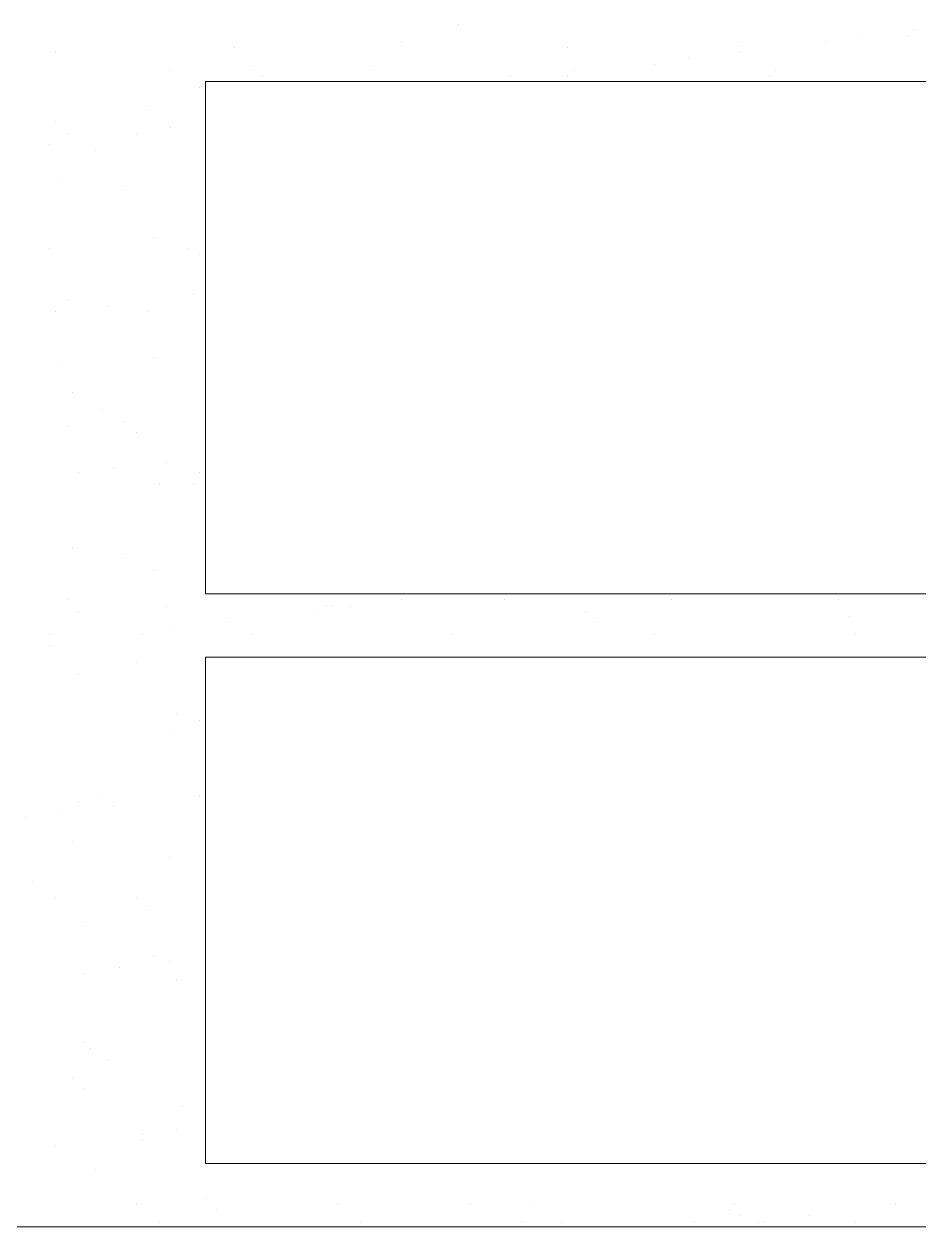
# Model space of a CAD drawing. Header units: millimetres. Extents: x 21 to 236, y 15 to 64.
# Drawn here: x 43.566 to 44.271, y 26.961 to 27.909 of the extents above; entities that cross this region are included whole.
import ezdxf

# ---------------------------------------------------------------- set-up
doc = ezdxf.new("R2010")
doc.units = ezdxf.units.MM
doc.layers.add('PDF_Cota', color=90, linetype='Continuous')
doc.layers.add('PDF_Grama', color=7, linetype='Continuous', true_color=0x397200)

msp = doc.modelspace()

# ---------------------------------------------------------------- linework, layer by layer
at = {"layer": 'PDF_Cota', "lineweight": 0}
for points in [[(43.70888, 27.46005), (47.66113, 27.46005), (47.66113, 27.86344), (43.70888, 27.86344)], [(43.70888, 27.01135), (47.66113, 27.01135), (47.66113, 27.4102), (43.70888, 27.4102)]]:
    msp.add_lwpolyline(points, close=True, dxfattribs=at)
msp.add_lwpolyline([(38.7187, 26.96149), (48.47696, 26.96149)], dxfattribs=at)
at = {"layer": 'PDF_Grama', "lineweight": 20}
for points in [[(43.9083, 27.90876), (43.9083, 27.90876)], [(44.22557, 27.8997), (44.22557, 27.8997)], [(44.26183, 27.8997), (44.26183, 27.8997)], [(44.26636, 27.90423), (44.26636, 27.90423)], [(43.73154, 27.89063), (43.73154, 27.89063)], [(43.86298, 27.89516), (43.86298, 27.89516)], [(43.99442, 27.89063), (43.99442, 27.89063)], [(44.13039, 27.89516), (44.13039, 27.89516)], [(44.19837, 27.89516), (44.19837, 27.89516)], [(43.59103, 27.8861), (43.59103, 27.8861)], [(44.0896, 27.88157), (44.0896, 27.88157)], [(44.13039, 27.8861), (44.13039, 27.8861)], [(43.68168, 27.8725), (43.68168, 27.8725)], [(43.74513, 27.8725), (43.74513, 27.8725)], [(43.84032, 27.8725), (43.84032, 27.8725)], [(43.99895, 27.8725), (43.99895, 27.8725)], [(44.0624, 27.87703), (44.0624, 27.87703)], [(44.15758, 27.8725), (44.15758, 27.8725)], [(43.7542, 27.86797), (43.7542, 27.86797)], [(43.94909, 27.86797), (43.94909, 27.86797)], [(43.95363, 27.86344), (43.95363, 27.86344)], [(43.99442, 27.86797), (43.99442, 27.86797)], [(44.15305, 27.86797), (44.15305, 27.86797)], [(43.70434, 27.8589), (43.70434, 27.8589)], [(43.66355, 27.84077), (43.66355, 27.84077)], [(43.59103, 27.83171), (43.59103, 27.83171)], [(43.6001, 27.82265), (43.6001, 27.82265)], [(43.65449, 27.82265), (43.65449, 27.82265)], [(43.68168, 27.82718), (43.68168, 27.82718)], [(43.5865, 27.81358), (43.5865, 27.81358)], [(43.62276, 27.80905), (43.62276, 27.80905)], [(43.59557, 27.78639), (43.59557, 27.78639)], [(43.64542, 27.78185), (43.64542, 27.78185)], [(43.66808, 27.74106), (43.66808, 27.74106)], [(43.5865, 27.732), (43.5865, 27.732)], [(43.69528, 27.732), (43.69528, 27.732)], [(43.70434, 27.72746), (43.70434, 27.72746)], [(43.6001, 27.69121), (43.6001, 27.69121)], [(43.69981, 27.69574), (43.69981, 27.69574)], [(43.59103, 27.68214), (43.59103, 27.68214)], [(43.63182, 27.68667), (43.63182, 27.68667)], [(43.66355, 27.68214), (43.66355, 27.68214)], [(43.66808, 27.64588), (43.66808, 27.64588)], [(43.59557, 27.64135), (43.59557, 27.64135)], [(43.60463, 27.61869), (43.60463, 27.61869)], [(43.62729, 27.60509), (43.62729, 27.60509)], [(43.64542, 27.59603), (43.64542, 27.59603)], [(43.6001, 27.59149), (43.6001, 27.59149)], [(43.65449, 27.58696), (43.65449, 27.58696)], [(43.63636, 27.55977), (43.63636, 27.55977)], [(43.67715, 27.5643), (43.67715, 27.5643)], [(43.60916, 27.55523), (43.60916, 27.55523)], [(43.70434, 27.55523), (43.70434, 27.55523)], [(43.67262, 27.54617), (43.67262, 27.54617)], [(43.69981, 27.54617), (43.69981, 27.54617)], [(43.60463, 27.49631), (43.60463, 27.49631)], [(43.64542, 27.49178), (43.64542, 27.49178)], [(43.66808, 27.47818), (43.66808, 27.47818)], [(43.6001, 27.45552), (43.6001, 27.45552)], [(43.86298, 27.45552), (43.86298, 27.45552)], [(43.94456, 27.45552), (43.94456, 27.45552)], [(44.076, 27.45552), (44.076, 27.45552)], [(44.20744, 27.45552), (44.20744, 27.45552)], [(43.60916, 27.44646), (43.60916, 27.44646)], [(43.67715, 27.45099), (43.67715, 27.45099)], [(43.79499, 27.44646), (43.79499, 27.44646)], [(43.80406, 27.45099), (43.80406, 27.45099)], [(43.80859, 27.45099), (43.80859, 27.45099)], [(43.82219, 27.45099), (43.82219, 27.45099)], [(44.00801, 27.44646), (44.00801, 27.44646)], [(43.72701, 27.43739), (43.72701, 27.43739)], [(44.01708, 27.43739), (44.01708, 27.43739)], [(44.2165, 27.44192), (44.2165, 27.44192)], [(43.5865, 27.42833), (43.5865, 27.42833)], [(43.65902, 27.42833), (43.65902, 27.42833)], [(43.68168, 27.43286), (43.68168, 27.43286)], [(43.74513, 27.42833), (43.74513, 27.42833)], [(43.90377, 27.42833), (43.90377, 27.42833)], [(44.0624, 27.42833), (44.0624, 27.42833)], [(44.22104, 27.42833), (44.22104, 27.42833)], [(43.5865, 27.41926), (43.5865, 27.41926)], [(43.65449, 27.40566), (43.65449, 27.40566)], [(43.60916, 27.3966), (43.60916, 27.3966)], [(43.68621, 27.36487), (43.68621, 27.36487)], [(43.70434, 27.36034), (43.70434, 27.36034)], [(43.68168, 27.35128), (43.68168, 27.35128)], [(43.62729, 27.30142), (43.62729, 27.30142)], [(43.70434, 27.30142), (43.70434, 27.30142)], [(43.60916, 27.29689), (43.60916, 27.29689)], [(43.63636, 27.29235), (43.63636, 27.29235)], [(43.56837, 27.28329), (43.56837, 27.28329)], [(43.59557, 27.28782), (43.59557, 27.28782)], [(43.60463, 27.26516), (43.60463, 27.26516)], [(43.68168, 27.25156), (43.68168, 27.25156)], [(43.5729, 27.23343), (43.5729, 27.23343)], [(43.59103, 27.21984), (43.59103, 27.21984)], [(43.65449, 27.21984), (43.65449, 27.21984)], [(43.66355, 27.21077), (43.66355, 27.21077)], [(43.6137, 27.20171), (43.6137, 27.20171)], [(43.66808, 27.17451), (43.66808, 27.17451)], [(43.68168, 27.16998), (43.68168, 27.16998)], [(43.70888, 27.16998), (43.70888, 27.16998)], [(43.6137, 27.16091), (43.6137, 27.16091)], [(43.64089, 27.16545), (43.64089, 27.16545)], [(43.68621, 27.15638), (43.68621, 27.15638)], [(43.6137, 27.10653), (43.6137, 27.10653)], [(43.61823, 27.10199), (43.61823, 27.10199)], [(43.63182, 27.09293), (43.63182, 27.09293)], [(43.60463, 27.07933), (43.60463, 27.07933)], [(43.6137, 27.07027), (43.6137, 27.07027)], [(43.69075, 27.05667), (43.69075, 27.05667)], [(43.68621, 27.03854), (43.68621, 27.03854)], [(43.65902, 27.03401), (43.65902, 27.03401)], [(43.65902, 27.02948), (43.65902, 27.02948)], [(43.59103, 27.02494), (43.59103, 27.02494)], [(43.62276, 27.00681), (43.62276, 27.00681)], [(43.75873, 27.01135), (43.75873, 27.01135)], [(44.02161, 27.01135), (44.02161, 27.01135)], [(43.65449, 26.97962), (43.65449, 26.97962)], [(43.70888, 26.98415), (43.70888, 26.98415)], [(43.81312, 26.97962), (43.81312, 26.97962)], [(43.91737, 26.97962), (43.91737, 26.97962)], [(43.96722, 26.97962), (43.96722, 26.97962)], [(44.12586, 26.97962), (44.12586, 26.97962)], [(44.25276, 26.97962), (44.25276, 26.97962)], [(43.71794, 26.97509), (43.71794, 26.97509)], [(44.12132, 26.97509), (44.12132, 26.97509)], [(44.13039, 26.97055), (44.13039, 26.97055)], [(44.18478, 26.97055), (44.18478, 26.97055)], [(43.67262, 26.96602), (43.67262, 26.96602)], [(43.83125, 26.96602), (43.83125, 26.96602)], [(43.95816, 26.96602), (43.95816, 26.96602)], [(43.98988, 26.96602), (43.98988, 26.96602)], [(44.09413, 26.96602), (44.09413, 26.96602)], [(44.11679, 26.96149), (44.11679, 26.96149)], [(44.14399, 26.96602), (44.14399, 26.96602)], [(44.14852, 26.96602), (44.14852, 26.96602)], [(44.22104, 26.96602), (44.22104, 26.96602)]]:
    msp.add_lwpolyline(points, dxfattribs=at)

doc.saveas('drawing.dxf')
